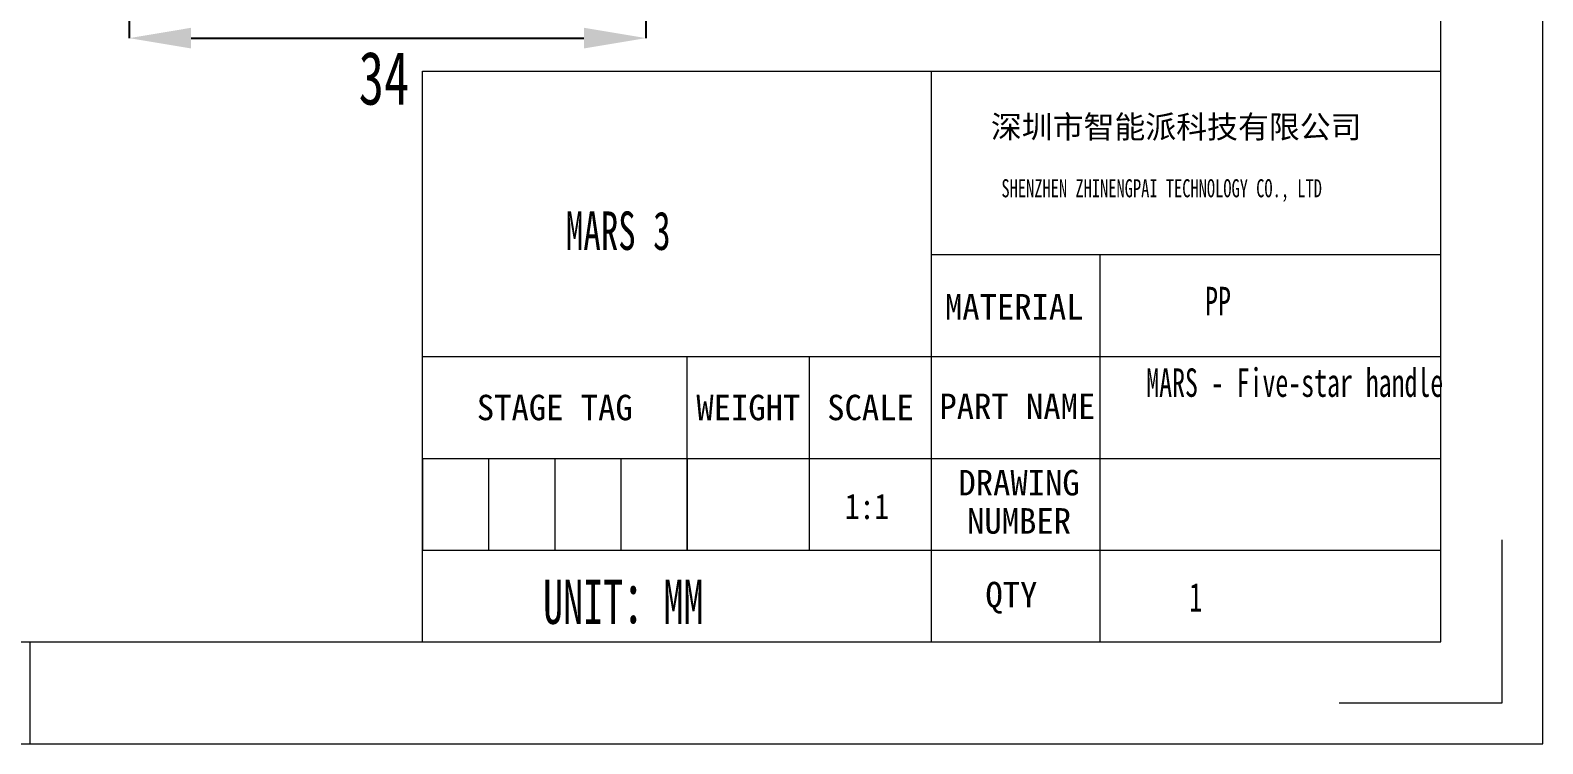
# Model space of a CAD drawing. Header units: millimetres. Extents: x 3748 to 3947, y -242 to -102.
# Drawn here: x 3847.3 to 3946.8, y -242.3 to -195.4 of the extents above; entities that cross this region are included whole.
import ezdxf

# ---------------------------------------------------------------- set-up
doc = ezdxf.new("R2010")
doc.units = ezdxf.units.MM
doc.header["$LTSCALE"] = 16.334999
doc.header["$PDSIZE"] = 0.1
doc.linetypes.add('CENTERX2', pattern=[20.32, 12.7, -2.54, 2.54, -2.54])
doc.layers.get('0').update_dxf_attribs({"lineweight": 18})
doc.layers.add('尺寸线层', color=3, linetype='Continuous', lineweight=18)
doc.layers.add('标注层', color=3, linetype='Continuous', lineweight=25)
doc.styles.add('SLDTEXTSTYLE4', font='', dxfattribs={"width": 0.7})
doc.styles.get("Standard").update_dxf_attribs({"font": 'simfang.ttf', "width": 0.667})
doc.styles.add('TEXTSTYLE_2', font='')
doc.styles.add('TEXTSTYLE_3', font='')
doc.styles.get('SLDTEXTSTYLE4').set_extended_font_data('宋体')
doc.styles.get('TEXTSTYLE_2').set_extended_font_data('宋体')
doc.styles.get('TEXTSTYLE_3').set_extended_font_data('宋体')
doc.dimstyles.new('SLDDIMSTYLE1', dxfattribs={"dimtxt": 3.5, "dimasz": 4.08, "dimexe": 0, "dimexo": 0.0625, "dimgap": 0.875, "dimtad": 2, "dimrnd": 1e-09, "dimzin": 12, "dimdsep": 46, "dimtxsty": 'SLDTEXTSTYLE4', "dimsah": 1, "dimcen": 0.09, "dimadec": 0, "dimazin": 3, "dimtfac": 1, "dimtofl": 0, "dimtmove": 0, "dimatfit": 3, "dimfxl": 1, "dimfrac": 2, "dimtolj": 1, "dimtzin": 12, "dimarcsym": 0})

# ---------------------------------------------------------------- blocks, each defined once
blk = doc.blocks.new('*D61')
at = {"layer": 'Defpoints', "color": 0, "transparency": 16777216}
for p in [(3887.815, -159.113), (3853.815, -178.72), (3887.815, -195.933)]:
    blk.add_point(p, dxfattribs=at)
at = {"layer": '标注层', "color": 0, "lineweight": -2, "transparency": 16777216}
for p, q in [((3887.815, -159.176), (3887.815, -195.933)), ((3853.815, -178.783), (3853.815, -195.933)), ((3857.895, -195.933), (3883.735, -195.933))]:
    blk.add_line(p, q, dxfattribs=at)
at = {"layer": '标注层', "color": 0, "transparency": 16777216}
for points in [[(3857.895, -195.253), (3857.895, -196.613), (3853.815, -195.933)], [(3883.735, -195.253), (3883.735, -196.613), (3887.815, -195.933)]]:
    blk.add_solid(points, dxfattribs=at)
at = {"layer": '标注层', "color": 0, "transparency": 16777216, "insert": (3870.583, -196.808), "char_height": 3.5, "attachment_point": 2, "style": 'SLDTEXTSTYLE4'}
blk.add_mtext('\\A1;34', dxfattribs=at)

msp = doc.modelspace()

# ---------------------------------------------------------------- linework, layer by layer
at = {"color": 7, "linetype": 'Continuous'}
for p, q in [((3946.808, -242.333), (3946.808, -101.629)), ((3940.107, -235.632), (3940.107, -108.329)), ((3944.128, -239.653), (3944.128, -228.932)), ((3754.512, -235.632), (3940.107, -235.632)), ((3847.31, -242.333), (3847.31, -235.632)), ((3933.407, -239.653), (3944.128, -239.653)), ((3747.812, -242.333), (3946.808, -242.333))]:
    msp.add_line(p, q, dxfattribs=at)
at = {"color": 2, "linetype": 'Continuous'}
for p, q in [((3873.105, -216.872), (3873.105, -198.111)), ((3873.105, -216.872), (3873.105, -198.111)), ((3873.105, -198.111), (3906.606, -198.111)), ((3906.606, -223.572), (3906.606, -198.111)), ((3906.606, -210.172), (3906.606, -198.111)), ((3906.606, -198.111), (3940.107, -198.111)), ((3906.606, -216.872), (3906.606, -198.111)), ((3940.107, -210.172), (3940.107, -198.111)), ((3906.606, -210.172), (3940.107, -210.172)), ((3917.677, -210.172), (3917.677, -235.632)), ((3940.107, -223.572), (3940.107, -210.172)), ((3873.105, -235.632), (3873.105, -216.872)), ((3873.105, -216.872), (3906.606, -216.872)), ((3873.105, -223.572), (3873.105, -216.872)), ((3873.105, -216.872), (3890.526, -216.872)), ((3890.526, -223.572), (3890.526, -216.872)), ((3890.526, -223.572), (3890.526, -216.872)), ((3890.526, -216.872), (3906.606, -216.872)), ((3898.566, -223.572), (3898.566, -216.872)), ((3906.606, -216.872), (3940.107, -216.872)), ((3906.606, -223.572), (3906.606, -216.872)), ((3873.105, -229.602), (3873.105, -223.572)), ((3873.105, -223.572), (3890.526, -223.572)), ((3873.105, -223.572), (3890.526, -223.572)), ((3873.105, -223.572), (3890.526, -223.572)), ((3873.105, -223.572), (3873.105, -229.602)), ((3877.461, -223.572), (3877.461, -229.602)), ((3881.816, -223.572), (3881.816, -229.602)), ((3886.171, -223.572), (3886.171, -229.602)), ((3890.526, -229.602), (3890.526, -223.572)), ((3890.526, -229.602), (3890.526, -223.572)), ((3890.526, -223.572), (3906.606, -223.572)), ((3890.526, -223.572), (3906.606, -223.572)), ((3890.526, -223.572), (3890.526, -229.602)), ((3898.566, -229.602), (3898.566, -223.572)), ((3906.606, -235.632), (3906.606, -223.572)), ((3906.606, -223.572), (3940.107, -223.572)), ((3906.606, -223.572), (3940.107, -223.572)), ((3906.606, -229.602), (3906.606, -223.572)), ((3940.107, -235.632), (3940.107, -223.572)), ((3873.105, -235.632), (3873.105, -229.602)), ((3873.105, -229.602), (3906.606, -229.602)), ((3873.105, -229.602), (3890.526, -229.602)), ((3873.105, -229.602), (3890.526, -229.602)), ((3890.526, -229.602), (3906.606, -229.602)), ((3906.606, -235.632), (3906.606, -229.602)), ((3906.606, -229.602), (3940.107, -229.602)), ((3846.305, -235.632), (3862.385, -235.632)), ((3862.385, -235.632), (3873.105, -235.632)), ((3873.105, -235.632), (3906.606, -235.632)), ((3906.606, -235.632), (3940.107, -235.632))]:
    msp.add_line(p, q, dxfattribs=at)

# ---------------------------------------------------------------- texts
at = {"color": 7, "linetype": 'Continuous', "insert": (3922.694, -201.022), "char_height": 1.48923, "width": 35.33307, "attachment_point": 2, "style": 'TEXTSTYLE_2'}
msp.add_mtext('深圳市智能派科技有限公司', dxfattribs=at)
at = {"color": 7, "linetype": 'Continuous', "attachment_point": 2, "line_spacing_factor": 0.9, "style": 'TEXTSTYLE_3'}
for s, insert, char_height, width in [('MATERIAL\\P ', (3912.041, -212.764), 1.675, 24.21373), ('STAGE TAG ', (3881.816, -219.385), 1.675, 20.25763), ('WEIGHT', (3894.546, -219.385), 1.675, 7.36106), ('SCALE', (3902.586, -219.385), 1.675, 7.36106), ('PART NAME', (3912.245, -219.308), 1.675, 14.03401), ('DRAWING NUMBER', (3912.357, -224.329), 1.67505, 14.03401), ('QTY', (3911.855, -231.688), 1.675, 18.69692)]:
    msp.add_mtext(s, dxfattribs=dict(at, insert=insert, char_height=char_height, width=width))
at = {"insert": (3900.9, -227.59), "char_height": 1.67505, "width": 4.01509, "attachment_point": 7}
msp.add_mtext('{\\W0.85;1:1}', dxfattribs=at)
at = {"layer": '尺寸线层', "attachment_point": 1}
for s, insert, char_height, width in [('SHENZHEN ZHINENGPAI TECHNOLOGY CO., LTD', (3911.198, -205.209), 1.19139, 33.70979), ('MARS 3', (3882.545, -207.332), 2.5309, 20.6546), ('UNIT：MM', (3881.044, -231.546), 2.906, 11.26437)]:
    msp.add_mtext(s, dxfattribs=dict(at, insert=insert, char_height=char_height, width=width))
at = {"layer": '尺寸线层', "linetype": 'CENTERX2', "char_height": 1.872, "attachment_point": 1}
for s, insert, width in [('PP', (3924.595, -212.287), 5.26255), ('MARS - Five-star handle', (3920.726, -217.65), 18.49956)]:
    msp.add_mtext(s, dxfattribs=dict(at, insert=insert, width=width))
at = {"layer": '尺寸线层', "ltscale": 0.2, "insert": (3923.553, -231.745), "char_height": 1.898, "width": 11.3843, "attachment_point": 1}
msp.add_mtext('1\\P\\P', dxfattribs=at)

# ---------------------------------------------------------------- dimensions: what is measured, and where the dimension line sits
at = {"layer": '标注层'}
dim = msp.add_linear_dim(base=(3887.815, -195.933), p1=(3853.815, -178.72), p2=(3887.815, -159.113), dimstyle='SLDDIMSTYLE1', dxfattribs=at)
dim.commit()
dim.dimension.update_dxf_attribs({"geometry": '*D61', "text_midpoint": (3870.583, -195.933), "dimtype": 160})

doc.saveas('drawing.dxf')
